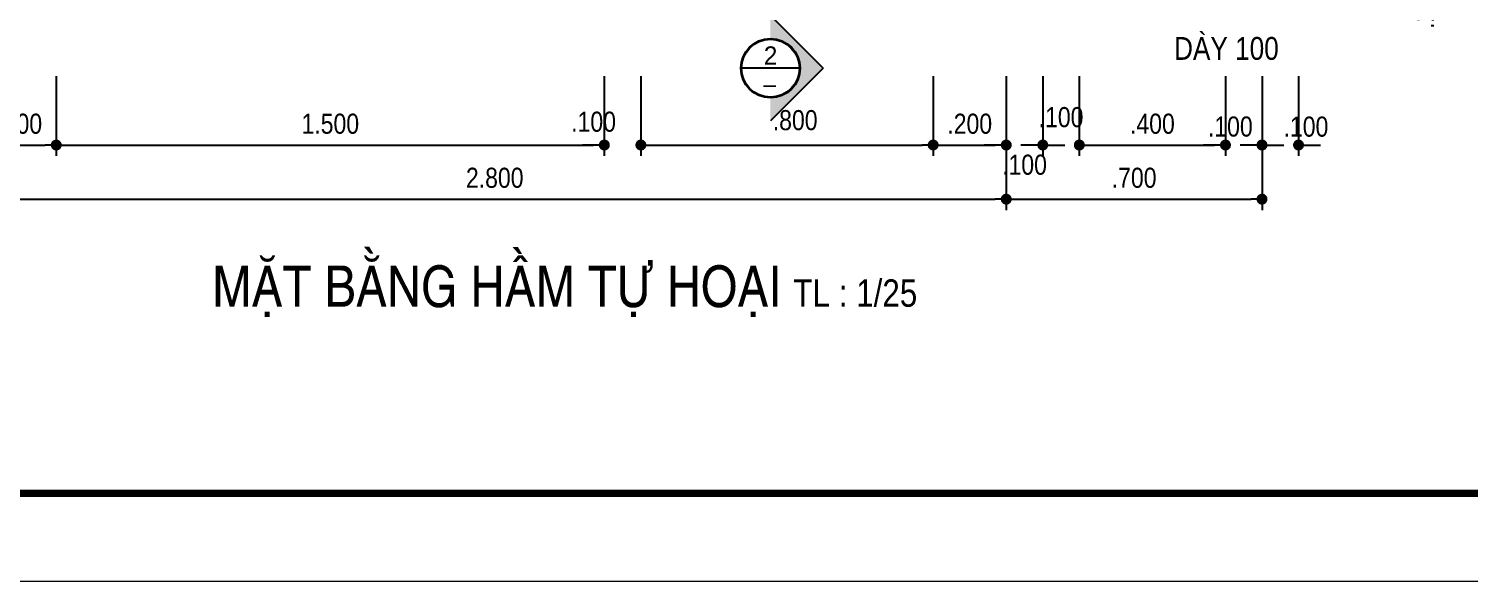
# Model space of a CAD drawing. Header units: millimetres. Extents: x 100 to 288, y -65 to 177.
# Drawn here: x 211.6 to 227.37, y 58.05 to 64.09 of the extents above; entities that cross this region are included whole.
import ezdxf

# ---------------------------------------------------------------- set-up
doc = ezdxf.new("R2010")
doc.units = ezdxf.units.MM
doc.header["$LTSCALE"] = 0.3
doc.header["$MEASUREMENT"] = 0
doc.header["$PDMODE"] = 2
doc.linetypes.add('DASHED2', pattern=[0.375, 0.25, -0.125])
doc.layers.get('0').update_dxf_attribs({"linetype": 'CONTINUOUS', "lineweight": 13})
doc.layers.get('DEFPOINTS').update_dxf_attribs({"linetype": 'CONTINUOUS', "lineweight": 13})
for name, color, linetype in [('HATCH', 8, 'CONTINUOUS'), ('LAYER 1', 1, 'CONTINUOUS'), ('LAYER1', 1, 'CONTINUOUS'), ('LAYER7', 7, 'CONTINUOUS'), ('THAY', 4, 'CONTINUOUS')]:
    doc.layers.add(name, color=color, linetype=linetype)
doc.styles.add('HELVE-KT', font='VHELVCN.TTF')
doc.styles.add('STYLE2', font='VAVON.TTF', dxfattribs={"height": 200})
doc.dimstyles.new('1-25', dxfattribs={"dimtxt": 0.22, "dimasz": 0.12, "dimexe": 0.12, "dimexo": 0.2, "dimgap": 0.12, "dimtad": 1, "dimdec": 3, "dimlfac": 0.25, "dimzin": 4, "dimdsep": 46, "dimtxsty": 'HELVE-KT', "dimblk1": 'DOT', "dimblk2": 'DOT', "dimsah": 1, "dimcen": 0.18, "dimadec": 3, "dimazin": 0, "dimtfac": 1, "dimtdec": 3, "dimtofl": 0, "dimtmove": 2, "dimatfit": 3, "dimldrblk": 'DOT', "dimfxl": 0, "dimtolj": 1, "dimtzin": 4, "dimarcsym": 0})

# ---------------------------------------------------------------- blocks, each defined once
blk = doc.blocks.new('_DOT')
at = {"color": 0, "linetype": 'ByBlock'}
blk.add_line((-0.5, 0), (-1, 0), dxfattribs=at)
at = {"color": 0, "linetype": 'ByBlock', "const_width": 0.5}
blk.add_lwpolyline([(-0.25, 0, 1), (0.25, 0, 1)], format="xyb", close=True, dxfattribs=at)
blk = doc.blocks.new('*D804')
at = {"layer": 'DEFPOINTS', "color": 0, "lineweight": -2, "ltscale": 0.25}
for p in [(218.303, 63.775), (221.503, 63.775), (221.503, 62.822)]:
    blk.add_point(p, dxfattribs=at)
at = {"layer": 'LAYER1', "color": 0, "lineweight": -2, "ltscale": 0.25}
for p, q in [((218.303, 63.575), (218.303, 62.702)), ((221.503, 63.575), (221.503, 62.702)), ((218.423, 62.822), (221.383, 62.822))]:
    blk.add_line(p, q, dxfattribs=at)
at = {"layer": 'LAYER1', "color": 0, "lineweight": -2, "ltscale": 0.25, "xscale": 0.12, "yscale": 0.12, "zscale": 0.12, "rotation": 180}
blk.add_blockref('_DOT', (218.303, 62.822), dxfattribs=at)
at = {"layer": 'LAYER1', "color": 0, "lineweight": -2, "ltscale": 0.25, "xscale": 0.12, "yscale": 0.12, "zscale": 0.12}
blk.add_blockref('_DOT', (221.503, 62.822), dxfattribs=at)
at = {"layer": 'LAYER1', "color": 0, "ltscale": 0.25, "insert": (219.992, 63.093), "char_height": 0.22, "attachment_point": 5, "style": 'HELVE-KT'}
blk.add_mtext('\\A1;.800', dxfattribs=at)
blk = doc.blocks.new('*D805')
at = {"layer": 'DEFPOINTS', "color": 0, "lineweight": -2, "ltscale": 0.25}
for p in [(223.103, 63.775), (224.703, 63.775), (224.703, 62.822)]:
    blk.add_point(p, dxfattribs=at)
at = {"layer": 'LAYER1', "color": 0, "lineweight": -2, "ltscale": 0.25}
for p, q in [((223.103, 63.575), (223.103, 62.702)), ((224.703, 63.575), (224.703, 62.702)), ((223.223, 62.822), (224.583, 62.822))]:
    blk.add_line(p, q, dxfattribs=at)
at = {"layer": 'LAYER1', "color": 0, "lineweight": -2, "ltscale": 0.25, "xscale": 0.12, "yscale": 0.12, "zscale": 0.12, "rotation": 180}
blk.add_blockref('_DOT', (223.103, 62.822), dxfattribs=at)
at = {"layer": 'LAYER1', "color": 0, "lineweight": -2, "ltscale": 0.25, "xscale": 0.12, "yscale": 0.12, "zscale": 0.12}
blk.add_blockref('_DOT', (224.703, 62.822), dxfattribs=at)
at = {"layer": 'LAYER1', "color": 0, "ltscale": 0.25, "insert": (223.903, 63.054), "char_height": 0.22, "attachment_point": 5, "style": 'HELVE-KT'}
blk.add_mtext('\\A1;.400', dxfattribs=at)
blk = doc.blocks.new('*D808')
at = {"layer": 'DEFPOINTS', "color": 0, "lineweight": -2, "ltscale": 0.25}
for p in [(211.103, 63.092), (222.303, 62.973), (222.303, 62.229)]:
    blk.add_point(p, dxfattribs=at)
at = {"layer": 'LAYER1', "color": 0, "lineweight": -2, "ltscale": 0.25}
for p, q in [((211.103, 62.892), (211.103, 62.109)), ((222.303, 62.773), (222.303, 62.109)), ((211.223, 62.229), (222.183, 62.229))]:
    blk.add_line(p, q, dxfattribs=at)
at = {"layer": 'LAYER1', "color": 0, "lineweight": -2, "ltscale": 0.25, "xscale": 0.12, "yscale": 0.12, "zscale": 0.12, "rotation": 180}
blk.add_blockref('_DOT', (211.103, 62.229), dxfattribs=at)
at = {"layer": 'LAYER1', "color": 0, "lineweight": -2, "ltscale": 0.25, "xscale": 0.12, "yscale": 0.12, "zscale": 0.12}
blk.add_blockref('_DOT', (222.303, 62.229), dxfattribs=at)
at = {"layer": 'LAYER1', "color": 0, "ltscale": 0.25, "insert": (216.703, 62.462), "char_height": 0.22, "attachment_point": 5, "style": 'HELVE-KT'}
blk.add_mtext('\\A1;2.800', dxfattribs=at)
blk = doc.blocks.new('*D809')
at = {"layer": 'DEFPOINTS', "color": 0, "lineweight": -2, "ltscale": 0.25}
for p in [(211.903, 63.775), (217.903, 63.775), (217.903, 62.822)]:
    blk.add_point(p, dxfattribs=at)
at = {"layer": 'LAYER1', "color": 0, "lineweight": -2, "ltscale": 0.25}
for p, q in [((211.903, 63.575), (211.903, 62.702)), ((217.903, 63.575), (217.903, 62.702)), ((212.023, 62.822), (217.783, 62.822))]:
    blk.add_line(p, q, dxfattribs=at)
at = {"layer": 'LAYER1', "color": 0, "lineweight": -2, "ltscale": 0.25, "xscale": 0.12, "yscale": 0.12, "zscale": 0.12, "rotation": 180}
blk.add_blockref('_DOT', (211.903, 62.822), dxfattribs=at)
at = {"layer": 'LAYER1', "color": 0, "lineweight": -2, "ltscale": 0.25, "xscale": 0.12, "yscale": 0.12, "zscale": 0.12}
blk.add_blockref('_DOT', (217.903, 62.822), dxfattribs=at)
at = {"layer": 'LAYER1', "color": 0, "ltscale": 0.25, "insert": (214.903, 63.054), "char_height": 0.22, "attachment_point": 5, "style": 'HELVE-KT'}
blk.add_mtext('\\A1;1.500', dxfattribs=at)
blk = doc.blocks.new('*D811')
at = {"layer": 'DEFPOINTS', "color": 0, "lineweight": -2, "ltscale": 0.25}
for p in [(211.103, 63.775), (211.903, 63.775), (211.903, 62.822)]:
    blk.add_point(p, dxfattribs=at)
at = {"layer": 'LAYER1', "color": 0, "lineweight": -2, "ltscale": 0.25}
for p, q in [((211.103, 63.575), (211.103, 62.702)), ((211.903, 63.575), (211.903, 62.702)), ((211.223, 62.822), (211.783, 62.822))]:
    blk.add_line(p, q, dxfattribs=at)
at = {"layer": 'LAYER1', "color": 0, "lineweight": -2, "ltscale": 0.25, "xscale": 0.12, "yscale": 0.12, "zscale": 0.12, "rotation": 180}
blk.add_blockref('_DOT', (211.103, 62.822), dxfattribs=at)
at = {"layer": 'LAYER1', "color": 0, "lineweight": -2, "ltscale": 0.25, "xscale": 0.12, "yscale": 0.12, "zscale": 0.12}
blk.add_blockref('_DOT', (211.903, 62.822), dxfattribs=at)
at = {"layer": 'LAYER1', "color": 0, "ltscale": 0.25, "insert": (211.503, 63.054), "char_height": 0.22, "attachment_point": 5, "style": 'HELVE-KT'}
blk.add_mtext('\\A1;.200', dxfattribs=at)
blk = doc.blocks.new('*D812')
at = {"layer": 'DEFPOINTS', "color": 0, "lineweight": -2, "ltscale": 0.25}
for p in [(217.903, 63.775), (218.303, 63.775), (218.303, 62.822)]:
    blk.add_point(p, dxfattribs=at)
at = {"layer": 'LAYER1', "color": 0, "lineweight": -2, "ltscale": 0.25}
for p, q in [((217.903, 63.575), (217.903, 62.702)), ((218.303, 63.575), (218.303, 62.702)), ((217.783, 62.822), (217.663, 62.822)), ((218.423, 62.822), (218.543, 62.822))]:
    blk.add_line(p, q, dxfattribs=at)
at = {"layer": 'LAYER1', "color": 0, "lineweight": -2, "ltscale": 0.25, "xscale": 0.12, "yscale": 0.12, "zscale": 0.12}
blk.add_blockref('_DOT', (217.903, 62.822), dxfattribs=at)
at = {"layer": 'LAYER1', "color": 0, "lineweight": -2, "ltscale": 0.25, "xscale": 0.12, "yscale": 0.12, "zscale": 0.12, "rotation": 180}
blk.add_blockref('_DOT', (218.303, 62.822), dxfattribs=at)
at = {"layer": 'LAYER1', "color": 0, "ltscale": 0.25, "insert": (217.785, 63.076), "char_height": 0.22, "attachment_point": 5, "style": 'HELVE-KT'}
blk.add_mtext('\\A1;.100', dxfattribs=at)
blk = doc.blocks.new('*D813')
at = {"layer": 'DEFPOINTS', "color": 0, "lineweight": -2, "ltscale": 0.25}
for p in [(221.503, 63.775), (222.303, 63.775), (222.303, 62.822)]:
    blk.add_point(p, dxfattribs=at)
at = {"layer": 'LAYER1', "color": 0, "lineweight": -2, "ltscale": 0.25}
for p, q in [((221.503, 63.575), (221.503, 62.702)), ((222.303, 63.575), (222.303, 62.702)), ((221.623, 62.822), (222.183, 62.822))]:
    blk.add_line(p, q, dxfattribs=at)
at = {"layer": 'LAYER1', "color": 0, "lineweight": -2, "ltscale": 0.25, "xscale": 0.12, "yscale": 0.12, "zscale": 0.12, "rotation": 180}
blk.add_blockref('_DOT', (221.503, 62.822), dxfattribs=at)
at = {"layer": 'LAYER1', "color": 0, "lineweight": -2, "ltscale": 0.25, "xscale": 0.12, "yscale": 0.12, "zscale": 0.12}
blk.add_blockref('_DOT', (222.303, 62.822), dxfattribs=at)
at = {"layer": 'LAYER1', "color": 0, "ltscale": 0.25, "insert": (221.903, 63.054), "char_height": 0.22, "attachment_point": 5, "style": 'HELVE-KT'}
blk.add_mtext('\\A1;.200', dxfattribs=at)
blk = doc.blocks.new('*D814')
at = {"layer": 'DEFPOINTS', "color": 0, "lineweight": -2, "ltscale": 0.25}
for p in [(224.703, 63.775), (225.103, 63.775), (225.103, 62.822)]:
    blk.add_point(p, dxfattribs=at)
at = {"layer": 'LAYER1', "color": 0, "lineweight": -2, "ltscale": 0.25}
for p, q in [((224.703, 63.575), (224.703, 62.702)), ((225.103, 63.575), (225.103, 62.702)), ((224.583, 62.822), (224.463, 62.822)), ((225.223, 62.822), (225.343, 62.822))]:
    blk.add_line(p, q, dxfattribs=at)
at = {"layer": 'LAYER1', "color": 0, "lineweight": -2, "ltscale": 0.25, "xscale": 0.12, "yscale": 0.12, "zscale": 0.12}
blk.add_blockref('_DOT', (224.703, 62.822), dxfattribs=at)
at = {"layer": 'LAYER1', "color": 0, "lineweight": -2, "ltscale": 0.25, "xscale": 0.12, "yscale": 0.12, "zscale": 0.12, "rotation": 180}
blk.add_blockref('_DOT', (225.103, 62.822), dxfattribs=at)
at = {"layer": 'LAYER1', "color": 0, "ltscale": 0.25, "insert": (224.756, 63.023), "char_height": 0.22, "attachment_point": 5, "style": 'HELVE-KT'}
blk.add_mtext('\\A1;.100', dxfattribs=at)
blk = doc.blocks.new('*D821')
at = {"layer": 'DEFPOINTS', "color": 0, "lineweight": -2, "ltscale": 0.25}
for p in [(222.303, 63.775), (222.703, 63.775), (222.703, 62.822)]:
    blk.add_point(p, dxfattribs=at)
at = {"layer": 'LAYER1', "color": 0, "lineweight": -2, "ltscale": 0.25}
for p, q in [((222.303, 63.575), (222.303, 62.702)), ((222.703, 63.575), (222.703, 62.702)), ((222.183, 62.822), (222.063, 62.822)), ((222.823, 62.822), (222.943, 62.822))]:
    blk.add_line(p, q, dxfattribs=at)
at = {"layer": 'LAYER1', "color": 0, "lineweight": -2, "ltscale": 0.25, "xscale": 0.12, "yscale": 0.12, "zscale": 0.12}
blk.add_blockref('_DOT', (222.303, 62.822), dxfattribs=at)
at = {"layer": 'LAYER1', "color": 0, "lineweight": -2, "ltscale": 0.25, "xscale": 0.12, "yscale": 0.12, "zscale": 0.12, "rotation": 180}
blk.add_blockref('_DOT', (222.703, 62.822), dxfattribs=at)
at = {"layer": 'LAYER1', "color": 0, "ltscale": 0.25, "insert": (222.503, 62.605), "char_height": 0.22, "attachment_point": 5, "style": 'HELVE-KT'}
blk.add_mtext('\\A1;.100', dxfattribs=at)
blk = doc.blocks.new('*D822')
at = {"layer": 'DEFPOINTS', "color": 0, "lineweight": -2, "ltscale": 0.25}
for p in [(222.703, 63.775), (223.103, 63.775), (223.103, 62.822)]:
    blk.add_point(p, dxfattribs=at)
at = {"layer": 'LAYER1', "color": 0, "lineweight": -2, "ltscale": 0.25}
for p, q in [((222.703, 63.575), (222.703, 62.702)), ((223.103, 63.575), (223.103, 62.702)), ((222.583, 62.822), (222.463, 62.822)), ((223.223, 62.822), (223.343, 62.822))]:
    blk.add_line(p, q, dxfattribs=at)
at = {"layer": 'LAYER1', "color": 0, "lineweight": -2, "ltscale": 0.25, "xscale": 0.12, "yscale": 0.12, "zscale": 0.12}
blk.add_blockref('_DOT', (222.703, 62.822), dxfattribs=at)
at = {"layer": 'LAYER1', "color": 0, "lineweight": -2, "ltscale": 0.25, "xscale": 0.12, "yscale": 0.12, "zscale": 0.12, "rotation": 180}
blk.add_blockref('_DOT', (223.103, 62.822), dxfattribs=at)
at = {"layer": 'LAYER1', "color": 0, "ltscale": 0.25, "insert": (222.903, 63.126), "char_height": 0.22, "attachment_point": 5, "style": 'HELVE-KT'}
blk.add_mtext('\\A1;.100', dxfattribs=at)
blk = doc.blocks.new('*D823')
at = {"layer": 'DEFPOINTS', "color": 0, "lineweight": -2, "ltscale": 0.25}
for p in [(225.103, 63.155), (222.303, 62.973), (225.103, 62.229)]:
    blk.add_point(p, dxfattribs=at)
at = {"layer": 'LAYER1', "color": 0, "lineweight": -2, "ltscale": 0.25}
for p, q in [((225.103, 62.955), (225.103, 62.109)), ((222.303, 62.773), (222.303, 62.109)), ((222.423, 62.229), (224.983, 62.229))]:
    blk.add_line(p, q, dxfattribs=at)
at = {"layer": 'LAYER1', "color": 0, "lineweight": -2, "ltscale": 0.25, "xscale": 0.12, "yscale": 0.12, "zscale": 0.12, "rotation": 180}
blk.add_blockref('_DOT', (222.303, 62.229), dxfattribs=at)
at = {"layer": 'LAYER1', "color": 0, "lineweight": -2, "ltscale": 0.25, "xscale": 0.12, "yscale": 0.12, "zscale": 0.12}
blk.add_blockref('_DOT', (225.103, 62.229), dxfattribs=at)
at = {"layer": 'LAYER1', "color": 0, "ltscale": 0.25, "insert": (223.703, 62.462), "char_height": 0.22, "attachment_point": 5, "style": 'HELVE-KT'}
blk.add_mtext('\\A1;.700', dxfattribs=at)
blk = doc.blocks.new('*D824')
at = {"layer": 'DEFPOINTS', "color": 0, "lineweight": -2, "ltscale": 0.25}
for p in [(225.103, 63.775), (225.503, 63.775), (225.503, 62.822)]:
    blk.add_point(p, dxfattribs=at)
at = {"layer": 'LAYER1', "color": 0, "lineweight": -2, "ltscale": 0.25}
for p, q in [((225.103, 63.575), (225.103, 62.702)), ((225.503, 63.575), (225.503, 62.702)), ((224.983, 62.822), (224.863, 62.822)), ((225.623, 62.822), (225.743, 62.822))]:
    blk.add_line(p, q, dxfattribs=at)
at = {"layer": 'LAYER1', "color": 0, "lineweight": -2, "ltscale": 0.25, "xscale": 0.12, "yscale": 0.12, "zscale": 0.12}
blk.add_blockref('_DOT', (225.103, 62.822), dxfattribs=at)
at = {"layer": 'LAYER1', "color": 0, "lineweight": -2, "ltscale": 0.25, "xscale": 0.12, "yscale": 0.12, "zscale": 0.12, "rotation": 180}
blk.add_blockref('_DOT', (225.503, 62.822), dxfattribs=at)
at = {"layer": 'LAYER1', "color": 0, "ltscale": 0.25, "insert": (225.584, 63.022), "char_height": 0.22, "attachment_point": 5, "style": 'HELVE-KT'}
blk.add_mtext('\\A1;.100', dxfattribs=at)
blk = doc.blocks.new('*D829')
at = {"layer": 'DEFPOINTS', "color": 0, "lineweight": -2, "ltscale": 0.25}
for p in [(226.217, 65.04), (226.217, 64.64), (227.104, 64.64)]:
    blk.add_point(p, dxfattribs=at)
at = {"layer": 'LAYER1', "color": 0, "lineweight": -2, "ltscale": 0.25}
for p, q in [((227.104, 65.16), (227.104, 65.28)), ((226.417, 65.04), (227.224, 65.04)), ((226.417, 64.64), (227.224, 64.64)), ((227.104, 64.52), (227.104, 64.4))]:
    blk.add_line(p, q, dxfattribs=at)
at = {"layer": 'LAYER1', "color": 0, "lineweight": -2, "ltscale": 0.25, "xscale": 0.12, "yscale": 0.12, "zscale": 0.12}
for p, rotation in [((227.104, 65.04), 270), ((227.104, 64.64), 90)]:
    blk.add_blockref('_DOT', p, dxfattribs=dict(at, rotation=rotation))
at = {"layer": 'LAYER1', "color": 0, "ltscale": 0.25, "insert": (226.877, 64.34), "char_height": 0.22, "attachment_point": 5, "rotation": 90, "style": 'HELVE-KT'}
blk.add_mtext('\\A1;.100', dxfattribs=at)

msp = doc.modelspace()

# ---------------------------------------------------------------- hatches: boundary and pattern name
at = {"layer": 'THAY', "linetype": 'Continuous', "ltscale": 1000}
msp.add_hatch(color=256, dxfattribs=at).paths.add_polyline_path([(219.72151, 64.23974), (219.72151, 63.98741, -1), (219.72151, 63.33893), (219.72151, 63.08659), (220.29809, 63.66317)])

# ---------------------------------------------------------------- linework, layer by layer
at = {"layer": 'DEFPOINTS', "linetype": 'Continuous', "ltscale": 0.08}
msp.add_lwpolyline([(203.74885, 58.04536), (245.74885, 58.04536), (245.74885, 87.74536), (203.74885, 87.74536)], close=True, dxfattribs=at)
at = {"layer": 'HATCH', "linetype": 'DASHED2', "ltscale": 0.2}
msp.add_lwpolyline([(219.72151, 63.98741), (219.72151, 63.98069)], dxfattribs=at)
at = {"layer": 'LAYER7', "linetype": 'Continuous', "const_width": 0.08}
msp.add_lwpolyline([(244.74885, 86.78282), (205.54885, 86.78282), (205.54885, 59.00791), (244.74885, 59.00791)], close=True, dxfattribs=at)
at = {"layer": 'THAY', "linetype": 'Continuous', "ltscale": 1000}
for points in [[(220.29809, 63.66317), (219.72151, 64.23974)], [(220.03903, 63.66317), (219.40399, 63.66317)], [(220.29809, 63.66317), (219.72151, 63.08659)]]:
    msp.add_lwpolyline(points, dxfattribs=at)
for radius in [0.32424, 0.31752]:
    msp.add_circle((219.72151, 63.66317), radius, dxfattribs=at)

# ---------------------------------------------------------------- texts
at = {"layer": 'LAYER 1', "linetype": 'Continuous', "ltscale": 0.4, "insert": (213.61226, 61.50101), "char_height": 0.2, "width": 9.5065602, "attachment_point": 1, "style": 'HELVE-KT'}
msp.add_mtext('{\\H2.25x;MAËT BAÈNG HAÀM TÖÏ HOAÏI}  {\\H1.5x;TL : 1/25}', dxfattribs=at)
at = {"layer": 'LAYER1', "linetype": 'Continuous', "ltscale": 0.08, "style": 'HELVE-KT'}
msp.add_text('DAØY 100', height=0.25, dxfattribs=at).set_placement((224.14037, 63.75491))
at = {"layer": 'LAYER1', "ltscale": 1000, "width": 3.5586, "attachment_point": 1, "style": 'STYLE2'}
for s, insert, char_height in [('2', (219.6487, 63.90213), 0.2), ('_ ', (219.6461, 63.68964), 0.18)]:
    msp.add_mtext(s, dxfattribs=dict(at, insert=insert, char_height=char_height))

# ---------------------------------------------------------------- dimensions: what is measured, and where the dimension line sits
at = {"layer": 'LAYER1', "ltscale": 0.25}
dim = msp.add_linear_dim(base=(227.10436, 64.63974), p1=(226.21728, 65.03974), p2=(226.21728, 64.63974), angle=90, dimstyle='1-25', dxfattribs=at)
dim.commit()
dim.dimension.update_dxf_attribs({"geometry": '*D829', "text_midpoint": (226.87715, 64.34039), "dimtype": 160})
for base, p1, p2, picture, middle in [((211.90338, 62.82202), (211.10338, 63.77465), (211.90338, 63.77465), '*D811', (211.50338, 63.05436)), ((217.90338, 62.82202), (211.90338, 63.77465), (217.90338, 63.77465), '*D809', (214.90338, 63.05436)), ((222.30338, 62.82202), (221.50338, 63.77465), (222.30338, 63.77465), '*D813', (221.90338, 63.05436)), ((224.70338, 62.82202), (223.10338, 63.77465), (224.70338, 63.77465), '*D805', (223.90338, 63.05436)), ((222.30338, 62.22927), (211.10338, 63.09164), (222.30338, 62.97313), '*D808', (216.70338, 62.46162)), ((225.10338, 62.22927), (222.30338, 62.97313), (225.10338, 63.15459), '*D823', (223.70338, 62.46162))]:
    dim = msp.add_linear_dim(base=base, p1=p1, p2=p2, dimstyle='1-25', dxfattribs=at)
    dim.commit()
    dim.dimension.update_dxf_attribs({"geometry": picture, "text_midpoint": middle})
for base, p1, p2, picture, middle in [((218.30338, 62.82202), (217.90338, 63.77465), (218.30338, 63.77465), '*D812', (217.7846, 63.07581)), ((221.50338, 62.82202), (218.30338, 63.77465), (221.50338, 63.77465), '*D804', (219.99172, 63.09313)), ((222.70338, 62.82202), (222.30338, 63.77465), (222.70338, 63.77465), '*D821', (222.50338, 62.60515)), ((223.10338, 62.82202), (222.70338, 63.77465), (223.10338, 63.77465), '*D822', (222.90338, 63.12585)), ((225.10338, 62.82202), (224.70338, 63.77465), (225.10338, 63.77465), '*D814', (224.75586, 63.02308)), ((225.50338, 62.82202), (225.10338, 63.77465), (225.50338, 63.77465), '*D824', (225.5842, 63.02175))]:
    dim = msp.add_linear_dim(base=base, p1=p1, p2=p2, dimstyle='1-25', dxfattribs=at)
    dim.commit()
    dim.dimension.update_dxf_attribs({"geometry": picture, "text_midpoint": middle, "dimtype": 160})

doc.saveas('drawing.dxf')
